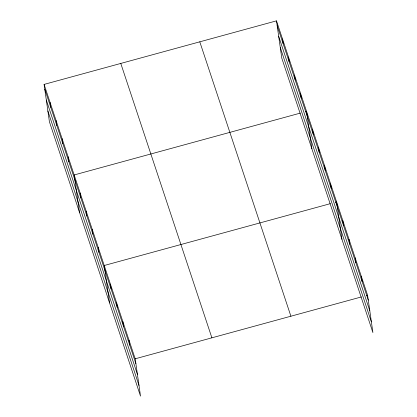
<?xml version="1.0" encoding="UTF-8"?>
<svg xmlns="http://www.w3.org/2000/svg" width="417" height="417" viewBox="0 0 417 417"><rect width="100%" height="100%" fill="white"/><g stroke="black" fill="none" stroke-linecap="round" stroke-linejoin="round"><path stroke-width="0.63" d="M44.093 84.406L135.202 358.797L140.519 396.15L49.409 121.759L44.093 84.406L276.481 20.85L367.591 295.241L372.907 332.594L281.798 58.203L276.481 20.85M300.313 113.106L74.158 174.958L79.475 212.31M305.301 111.74L306.547 111.396L311.864 148.754M330.379 203.652L104.224 265.504L109.541 302.857M335.367 202.287L336.613 201.948L341.93 239.301M135.202 358.797L361.357 296.946M366.34 295.58L367.591 295.241M277.175 25.729L368.284 300.12M278.702 36.446L369.806 310.837M280.271 47.486L371.38 321.877M199.795 41.825L290.899 316.216M120.784 63.431L211.888 337.822M44.791 89.285L135.895 363.676M46.313 100.002L137.422 374.393M47.887 111.042L138.991 385.433M361.393 276.58L362.086 281.459M355.201 257.925L355.894 262.799M349.003 239.264L349.696 244.143M342.81 220.609L343.504 225.482M330.598 183.84L331.296 188.713M324.588 165.726L325.281 170.605M318.572 147.618L319.266 152.497M312.562 129.51L313.256 134.383M300.532 93.288L301.23 98.167M294.522 75.18L295.215 80.059M288.507 57.072L289.2 61.945M282.497 38.958L283.19 43.837M129.009 340.136L129.703 345.015M122.812 321.481L123.505 326.355M116.614 302.82L117.313 307.699M110.422 284.165L111.115 289.038M98.214 247.396L98.907 252.269M92.199 229.282L92.892 234.161M86.189 211.174L86.882 216.053M80.173 193.066L80.867 197.945M68.148 156.844L68.841 161.723M62.133 138.736L62.826 143.615M56.123 120.628L56.816 125.501M50.108 102.514L50.801 107.393"/></g></svg>
